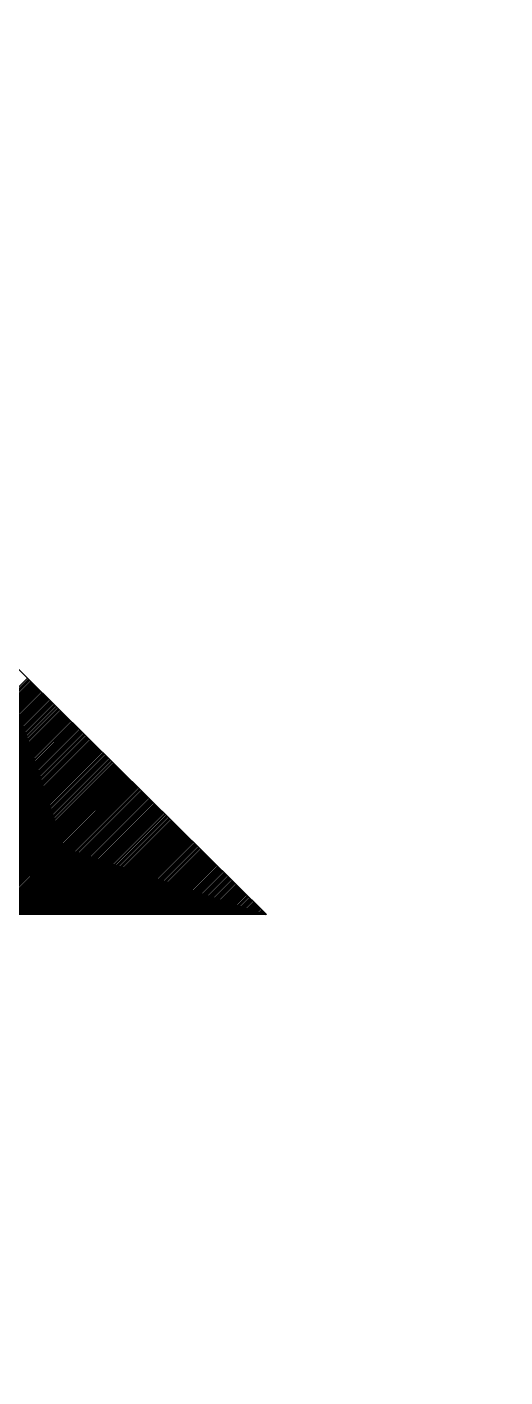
# Model space of a CAD drawing. Extents: x 0 to 841, y 0 to 594.
# Drawn here: x 98.821 to 99.351, y 497.527 to 499.023 of the extents above; entities that cross this region are included whole.
import ezdxf

# ---------------------------------------------------------------- set-up
doc = ezdxf.new("R2010")
doc.units = 0
doc.header["$LTSCALE"] = 7
doc.header["$MEASUREMENT"] = 0

msp = doc.modelspace()

# ---------------------------------------------------------------- linework, layer by layer
for p, q in [((96.8781, 500.222), (99.0866, 498.0392)), ((98.5596, 498.0392), (98.8216, 498.3012)), ((98.5614, 498.0392), (98.8225, 498.3003)), ((98.5631, 498.0392), (98.8234, 498.2995)), ((98.5649, 498.0392), (98.8242, 498.2986)), ((98.5667, 498.0392), (98.8251, 498.2977)), ((98.5684, 498.0392), (98.826, 498.2968)), ((98.5702, 498.0392), (98.8269, 498.2959)), ((98.572, 498.0392), (98.8278, 498.2951)), ((98.5737, 498.0392), (98.8287, 498.2942)), ((98.5755, 498.0392), (98.8296, 498.2933)), ((98.5773, 498.0392), (98.8305, 498.2924)), ((98.579, 498.0392), (98.8314, 498.2915)), ((98.5808, 498.0392), (98.8322, 498.2907)), ((98.5826, 498.0392), (98.8331, 498.2898)), ((98.5843, 498.0392), (98.834, 498.2889)), ((98.5861, 498.0392), (98.8349, 498.288)), ((98.5879, 498.0392), (98.8358, 498.2871)), ((98.5897, 498.0392), (98.8367, 498.2863)), ((98.5914, 498.0392), (98.8376, 498.2854)), ((98.5932, 498.0392), (98.8385, 498.2845)), ((98.595, 498.0392), (98.8394, 498.2836)), ((98.5967, 498.0392), (98.8402, 498.2828)), ((98.5985, 498.0392), (98.8411, 498.2819)), ((98.6003, 498.0392), (98.842, 498.281)), ((98.602, 498.0392), (98.8429, 498.2801)), ((98.6038, 498.0392), (98.8438, 498.2792)), ((98.6056, 498.0392), (98.8447, 498.2784)), ((98.6073, 498.0392), (98.8456, 498.2775)), ((98.6091, 498.0392), (98.8465, 498.2766)), ((98.6109, 498.0392), (98.8474, 498.2757)), ((98.6126, 498.0392), (98.8483, 498.2748)), ((98.6144, 498.0392), (98.8491, 498.274)), ((98.6162, 498.0392), (98.85, 498.2731)), ((98.6179, 498.0392), (98.8509, 498.2722)), ((98.6197, 498.0392), (98.8518, 498.2713)), ((98.6215, 498.0392), (98.8527, 498.2705)), ((98.6232, 498.0392), (98.8536, 498.2696)), ((98.625, 498.0392), (98.8545, 498.2687)), ((98.6268, 498.0392), (98.8554, 498.2678)), ((98.6285, 498.0392), (98.8563, 498.2669)), ((98.6303, 498.0392), (98.8571, 498.2661)), ((98.6321, 498.0392), (98.858, 498.2652)), ((98.6338, 498.0392), (98.8589, 498.2643)), ((98.6356, 498.0392), (98.8598, 498.2634)), ((98.6374, 498.0392), (98.8607, 498.2625)), ((98.6392, 498.0392), (98.8616, 498.2617)), ((98.6409, 498.0392), (98.8625, 498.2608)), ((98.6427, 498.0392), (98.8634, 498.2599)), ((98.6445, 498.0392), (98.8643, 498.259)), ((98.6462, 498.0392), (98.8651, 498.2582)), ((98.648, 498.0392), (98.866, 498.2573)), ((98.6498, 498.0392), (98.8669, 498.2564)), ((98.6515, 498.0392), (98.8678, 498.2555)), ((98.6533, 498.0392), (98.8687, 498.2546)), ((98.6551, 498.0392), (98.8696, 498.2538)), ((98.6568, 498.0392), (98.8705, 498.2529)), ((98.6586, 498.0392), (98.8714, 498.252)), ((98.6604, 498.0392), (98.8723, 498.2511)), ((98.6621, 498.0392), (98.8731, 498.2502)), ((98.6639, 498.0392), (98.874, 498.2494)), ((98.6657, 498.0392), (98.8749, 498.2485)), ((98.6674, 498.0392), (98.8758, 498.2476)), ((98.6692, 498.0392), (98.8767, 498.2467)), ((98.671, 498.0392), (98.8776, 498.2459)), ((98.6727, 498.0392), (98.8785, 498.245)), ((98.6745, 498.0392), (98.8794, 498.2441)), ((98.6763, 498.0392), (98.8803, 498.2432)), ((98.678, 498.0392), (98.8811, 498.2423)), ((98.6798, 498.0392), (98.882, 498.2415)), ((98.6816, 498.0392), (98.8829, 498.2406)), ((98.6833, 498.0392), (98.8838, 498.2397)), ((98.6851, 498.0392), (98.8847, 498.2388)), ((98.6869, 498.0392), (98.8856, 498.2379)), ((98.6886, 498.0392), (98.8865, 498.2371)), ((98.6904, 498.0392), (98.8874, 498.2362)), ((98.6922, 498.0392), (98.8883, 498.2353)), ((98.694, 498.0392), (98.8891, 498.2344)), ((98.6957, 498.0392), (98.89, 498.2335)), ((98.6975, 498.0392), (98.8909, 498.2327)), ((98.6993, 498.0392), (98.8918, 498.2318)), ((98.701, 498.0392), (98.8927, 498.2309)), ((98.7028, 498.0392), (98.8936, 498.23)), ((98.7046, 498.0392), (98.8945, 498.2292)), ((98.7063, 498.0392), (98.8954, 498.2283)), ((98.7081, 498.0392), (98.8963, 498.2274)), ((98.7099, 498.0392), (98.8972, 498.2265)), ((98.7116, 498.0392), (98.898, 498.2256)), ((98.7134, 498.0392), (98.8989, 498.2248)), ((98.7152, 498.0392), (98.8998, 498.2239)), ((98.7169, 498.0392), (98.9007, 498.223)), ((98.7187, 498.0392), (98.9016, 498.2221)), ((98.7205, 498.0392), (98.9025, 498.2212)), ((98.7222, 498.0392), (98.9034, 498.2204)), ((98.724, 498.0392), (98.9043, 498.2195)), ((98.7258, 498.0392), (98.9052, 498.2186)), ((98.7275, 498.0392), (98.906, 498.2177)), ((98.7293, 498.0392), (98.9069, 498.2169)), ((98.7311, 498.0392), (98.9078, 498.216)), ((98.7328, 498.0392), (98.9087, 498.2151)), ((98.7346, 498.0392), (98.9096, 498.2142)), ((98.7364, 498.0392), (98.9105, 498.2133)), ((98.7381, 498.0392), (98.9114, 498.2125)), ((98.7399, 498.0392), (98.9123, 498.2116)), ((98.7417, 498.0392), (98.9132, 498.2107)), ((98.7434, 498.0392), (98.914, 498.2098)), ((98.7452, 498.0392), (98.9149, 498.2089)), ((98.747, 498.0392), (98.9158, 498.2081)), ((98.7488, 498.0392), (98.9167, 498.2072)), ((98.7505, 498.0392), (98.9176, 498.2063)), ((98.7523, 498.0392), (98.9185, 498.2054)), ((98.7541, 498.0392), (98.9194, 498.2046)), ((98.7558, 498.0392), (98.9203, 498.2037)), ((98.7576, 498.0392), (98.9212, 498.2028)), ((98.7594, 498.0392), (98.922, 498.2019)), ((98.7611, 498.0392), (98.9229, 498.201)), ((98.7629, 498.0392), (98.9238, 498.2002)), ((98.7647, 498.0392), (98.9247, 498.1993)), ((98.7664, 498.0392), (98.9256, 498.1984)), ((98.7682, 498.0392), (98.9265, 498.1975)), ((98.77, 498.0392), (98.9274, 498.1966)), ((98.7717, 498.0392), (98.9283, 498.1958)), ((98.7735, 498.0392), (98.9292, 498.1949)), ((98.7753, 498.0392), (98.93, 498.194)), ((98.777, 498.0392), (98.9309, 498.1931)), ((98.7788, 498.0392), (98.9318, 498.1922)), ((98.7806, 498.0392), (98.9327, 498.1914)), ((98.7823, 498.0392), (98.9336, 498.1905)), ((98.7841, 498.0392), (98.9345, 498.1896)), ((98.7859, 498.0392), (98.9354, 498.1887)), ((98.7876, 498.0392), (98.9363, 498.1879)), ((98.7894, 498.0392), (98.9372, 498.187)), ((98.7912, 498.0392), (98.938, 498.1861)), ((98.7929, 498.0392), (98.9389, 498.1852)), ((98.7947, 498.0392), (98.9398, 498.1843)), ((98.7965, 498.0392), (98.9407, 498.1835)), ((98.7982, 498.0392), (98.9416, 498.1826)), ((98.8, 498.0392), (98.9425, 498.1817)), ((98.8018, 498.0392), (98.9434, 498.1808)), ((98.8036, 498.0392), (98.9443, 498.1799)), ((98.8053, 498.0392), (98.9452, 498.1791)), ((98.8071, 498.0392), (98.946, 498.1782)), ((98.8089, 498.0392), (98.9469, 498.1773)), ((98.8106, 498.0392), (98.9478, 498.1764)), ((98.8124, 498.0392), (98.9487, 498.1756)), ((98.8142, 498.0392), (98.9496, 498.1747)), ((98.8159, 498.0392), (98.9505, 498.1738)), ((98.8177, 498.0392), (98.9514, 498.1729)), ((98.8195, 498.0392), (98.9523, 498.172)), ((98.8212, 498.0392), (98.9532, 498.1712)), ((98.823, 498.0392), (98.9541, 498.1703)), ((98.8248, 498.0392), (98.9549, 498.1694)), ((98.8265, 498.0392), (98.9558, 498.1685)), ((98.8283, 498.0392), (98.9567, 498.1676)), ((98.8301, 498.0392), (98.9576, 498.1668)), ((98.8318, 498.0392), (98.9585, 498.1659)), ((98.8336, 498.0392), (98.9594, 498.165)), ((98.8354, 498.0392), (98.9603, 498.1641)), ((98.8371, 498.0392), (98.9612, 498.1633)), ((98.8389, 498.0392), (98.9621, 498.1624)), ((98.8407, 498.0392), (98.9629, 498.1615)), ((98.8424, 498.0392), (98.9638, 498.1606)), ((98.8442, 498.0392), (98.9647, 498.1597)), ((98.846, 498.0392), (98.9656, 498.1589)), ((98.8477, 498.0392), (98.9665, 498.158)), ((98.8495, 498.0392), (98.9674, 498.1571)), ((98.8513, 498.0392), (98.9683, 498.1562)), ((98.8531, 498.0392), (98.9692, 498.1553)), ((98.8548, 498.0392), (98.9701, 498.1545)), ((98.8566, 498.0392), (98.9709, 498.1536)), ((98.8584, 498.0392), (98.9718, 498.1527)), ((98.8601, 498.0392), (98.9727, 498.1518)), ((98.8619, 498.0392), (98.9736, 498.151)), ((98.8637, 498.0392), (98.9745, 498.1501)), ((98.8654, 498.0392), (98.9754, 498.1492)), ((98.8672, 498.0392), (98.9763, 498.1483)), ((98.869, 498.0392), (98.9772, 498.1474)), ((98.8707, 498.0392), (98.9781, 498.1466)), ((98.8725, 498.0392), (98.9789, 498.1457)), ((98.8743, 498.0392), (98.9798, 498.1448)), ((98.876, 498.0392), (98.9807, 498.1439)), ((98.8778, 498.0392), (98.9816, 498.143)), ((98.8796, 498.0392), (98.9825, 498.1422)), ((98.8813, 498.0392), (98.9834, 498.1413)), ((98.8831, 498.0392), (98.9843, 498.1404)), ((98.8849, 498.0392), (98.9852, 498.1395)), ((98.8866, 498.0392), (98.9861, 498.1386)), ((98.8884, 498.0392), (98.9869, 498.1378)), ((98.8902, 498.0392), (98.9878, 498.1369)), ((98.8919, 498.0392), (98.9887, 498.136)), ((98.8937, 498.0392), (98.9896, 498.1351)), ((98.8955, 498.0392), (98.9905, 498.1343)), ((98.8972, 498.0392), (98.9914, 498.1334)), ((98.899, 498.0392), (98.9923, 498.1325)), ((98.9008, 498.0392), (98.9932, 498.1316)), ((98.9025, 498.0392), (98.9941, 498.1307)), ((98.9043, 498.0392), (98.9949, 498.1299)), ((98.9061, 498.0392), (98.9958, 498.129)), ((98.9079, 498.0392), (98.9967, 498.1281)), ((98.9096, 498.0392), (98.9976, 498.1272)), ((98.9114, 498.0392), (98.9985, 498.1263)), ((98.9132, 498.0392), (98.9994, 498.1255)), ((98.9149, 498.0392), (99.0003, 498.1246)), ((98.9167, 498.0392), (99.0012, 498.1237)), ((98.9185, 498.0392), (99.0021, 498.1228)), ((98.9202, 498.0392), (99.0029, 498.122)), ((98.922, 498.0392), (99.0038, 498.1211)), ((98.9238, 498.0392), (99.0047, 498.1202)), ((98.9255, 498.0392), (99.0056, 498.1193)), ((98.9273, 498.0392), (99.0065, 498.1184)), ((98.9291, 498.0392), (99.0074, 498.1176)), ((98.9308, 498.0392), (99.0083, 498.1167)), ((98.9326, 498.0392), (99.0092, 498.1158)), ((98.9344, 498.0392), (99.0101, 498.1149)), ((98.9361, 498.0392), (99.011, 498.114)), ((98.9379, 498.0392), (99.0118, 498.1132)), ((98.9397, 498.0392), (99.0127, 498.1123)), ((98.9414, 498.0392), (99.0136, 498.1114)), ((98.9432, 498.0392), (99.0145, 498.1105)), ((98.945, 498.0392), (99.0154, 498.1097)), ((98.9467, 498.0392), (99.0163, 498.1088)), ((98.9485, 498.0392), (99.0172, 498.1079)), ((98.9503, 498.0392), (99.0181, 498.107)), ((98.952, 498.0392), (99.019, 498.1061)), ((98.9538, 498.0392), (99.0198, 498.1053)), ((98.9556, 498.0392), (99.0207, 498.1044)), ((98.9573, 498.0392), (99.0216, 498.1035)), ((98.9591, 498.0392), (99.0225, 498.1026)), ((98.9609, 498.0392), (99.0234, 498.1017)), ((98.9627, 498.0392), (99.0243, 498.1009)), ((98.9644, 498.0392), (99.0252, 498.1)), ((98.9662, 498.0392), (99.0261, 498.0991)), ((98.968, 498.0392), (99.027, 498.0982)), ((98.9697, 498.0392), (99.0278, 498.0974)), ((98.9715, 498.0392), (99.0287, 498.0965)), ((98.9733, 498.0392), (99.0296, 498.0956)), ((98.975, 498.0392), (99.0305, 498.0947)), ((98.9768, 498.0392), (99.0314, 498.0938)), ((98.9786, 498.0392), (99.0323, 498.093)), ((98.9803, 498.0392), (99.0332, 498.0921)), ((98.9821, 498.0392), (99.0341, 498.0912)), ((98.9839, 498.0392), (99.035, 498.0903)), ((98.9856, 498.0392), (99.0358, 498.0894)), ((98.9874, 498.0392), (99.0367, 498.0886)), ((98.9892, 498.0392), (99.0376, 498.0877)), ((98.9909, 498.0392), (99.0385, 498.0868)), ((98.9927, 498.0392), (99.0394, 498.0859)), ((98.9945, 498.0392), (99.0403, 498.085)), ((98.9962, 498.0392), (99.0412, 498.0842)), ((98.998, 498.0392), (99.0421, 498.0833)), ((98.9998, 498.0392), (99.043, 498.0824)), ((99.0015, 498.0392), (99.0438, 498.0815)), ((99.0033, 498.0392), (99.0447, 498.0807)), ((99.0051, 498.0392), (99.0456, 498.0798)), ((99.0068, 498.0392), (99.0465, 498.0789)), ((99.0086, 498.0392), (99.0474, 498.078)), ((99.0104, 498.0392), (99.0483, 498.0771)), ((99.0121, 498.0392), (99.0492, 498.0763)), ((99.0139, 498.0392), (99.0501, 498.0754)), ((99.0157, 498.0392), (99.051, 498.0745)), ((99.0175, 498.0392), (99.0518, 498.0736)), ((99.0192, 498.0392), (99.0527, 498.0727)), ((99.021, 498.0392), (99.0536, 498.0719)), ((99.0228, 498.0392), (99.0545, 498.071)), ((99.0245, 498.0392), (99.0554, 498.0701)), ((99.0263, 498.0392), (99.0563, 498.0692)), ((99.0281, 498.0392), (99.0572, 498.0684)), ((99.0298, 498.0392), (99.0581, 498.0675)), ((99.0316, 498.0392), (99.059, 498.0666)), ((99.0334, 498.0392), (99.0598, 498.0657)), ((99.0351, 498.0392), (99.0607, 498.0648)), ((99.0369, 498.0392), (99.0616, 498.064)), ((99.0387, 498.0392), (99.0625, 498.0631)), ((99.0404, 498.0392), (99.0634, 498.0622)), ((99.0422, 498.0392), (99.0643, 498.0613)), ((99.044, 498.0392), (99.0652, 498.0604)), ((99.0457, 498.0392), (99.0661, 498.0596)), ((99.0475, 498.0392), (99.067, 498.0587)), ((99.0493, 498.0392), (99.0679, 498.0578)), ((99.051, 498.0392), (99.0687, 498.0569)), ((99.0528, 498.0392), (99.0696, 498.0561)), ((99.0546, 498.0392), (99.0705, 498.0552)), ((99.0563, 498.0392), (99.0714, 498.0543)), ((99.0581, 498.0392), (99.0723, 498.0534)), ((99.0599, 498.0392), (99.0732, 498.0525)), ((99.0616, 498.0392), (99.0741, 498.0517)), ((99.0634, 498.0392), (99.075, 498.0508)), ((99.0866, 498.0392), (96.8781, 498.0392)), ((99.0652, 498.0392), (99.0759, 498.0499)), ((99.067, 498.0392), (99.0767, 498.049)), ((99.0687, 498.0392), (99.0776, 498.0481)), ((99.0705, 498.0392), (99.0785, 498.0473)), ((99.0723, 498.0392), (99.0794, 498.0464)), ((99.074, 498.0392), (99.0803, 498.0455)), ((99.0758, 498.0392), (99.0812, 498.0446)), ((99.0776, 498.0392), (99.0821, 498.0437)), ((99.0793, 498.0392), (99.083, 498.0429)), ((99.0811, 498.0392), (99.0839, 498.042)), ((99.0829, 498.0392), (99.0847, 498.0411)), ((99.0846, 498.0392), (99.0856, 498.0402)), ((99.0864, 498.0392), (99.0865, 498.0394))]:
    msp.add_line(p, q)
msp.add_circle((97.1281, 488.811), 13.2059)

doc.saveas('drawing.dxf')
